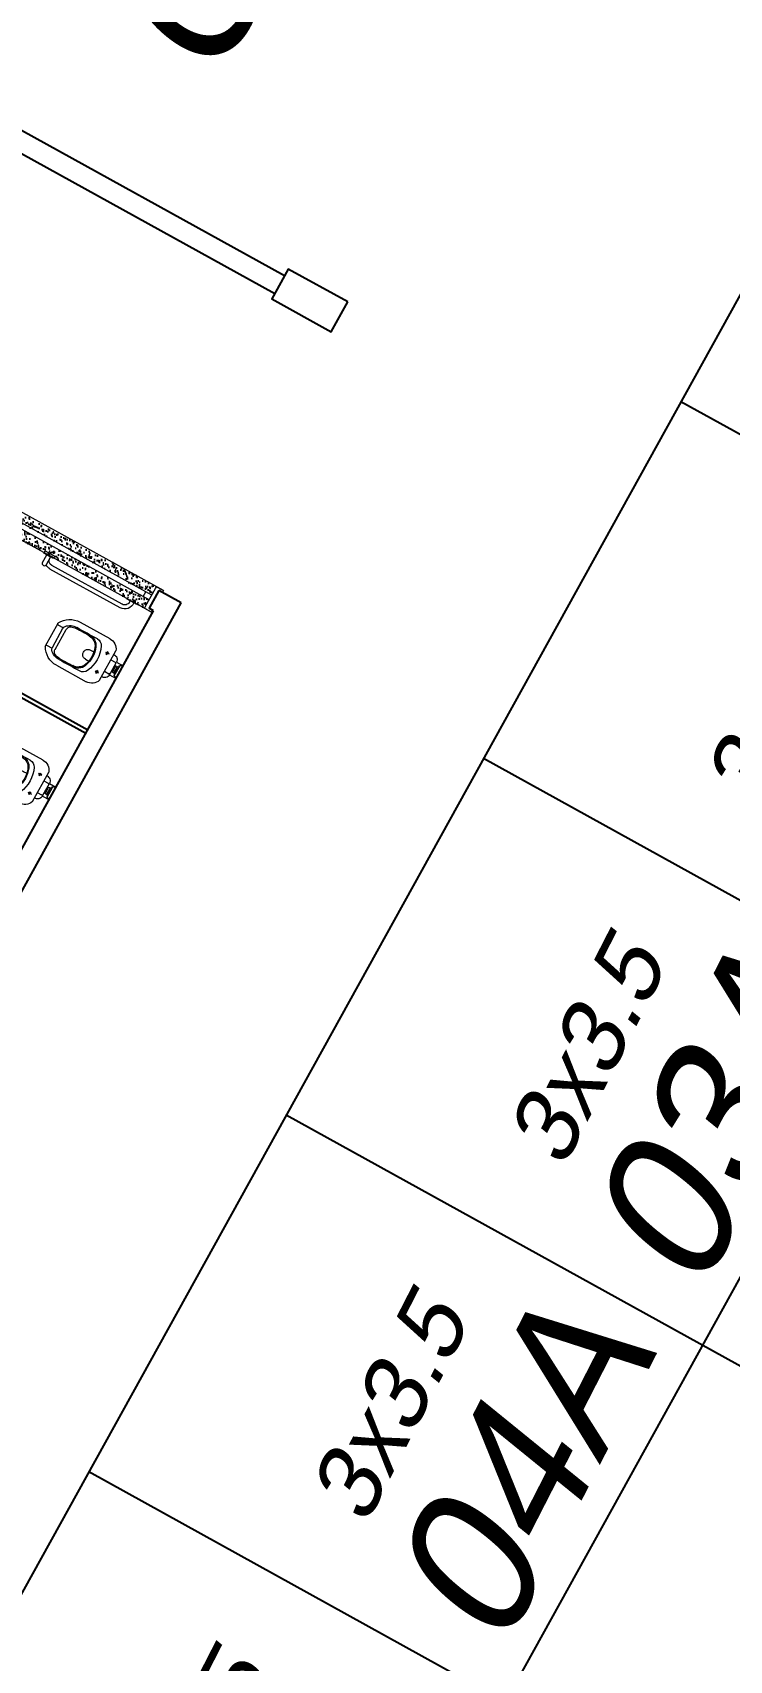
# Model space of a CAD drawing. Header units: metres. Extents: x 2113 to 5678, y -2764 to 956.
# Drawn here: x 3197.68 to 3202.81, y -1657.73 to -1645.75 of the extents above; entities that cross this region are included whole.
import ezdxf

# ---------------------------------------------------------------- set-up
doc = ezdxf.new("R2010")
doc.units = ezdxf.units.M
doc.header["$MEASUREMENT"] = 0
doc.linetypes.add('CONTINU', pattern=[0])
doc.linetypes.add('CONTINUO', pattern=[0])
for name, color, linetype in [('_SETOR A', 1, 'Continuous'), ('_SETOR F', 30, 'Continuous'), ('PAREDE', 7, 'Continuous'), ('pilar', 6, 'CONTINUO'), ('Pilares-Vigas', 5, 'Continuous'), ('TXT_QUADRAFISCAL_5000', 7, 'Continuous'), ('XX-HTC', 8, 'Continuous')]:
    doc.layers.add(name, color=color, linetype=linetype)
for name, color, linetype, lineweight in [('A - Mobiliário Fixo', 252, 'Continuous', 5), ('A-dimensão', 8, 'Continuous', 5), ('AR-EQP-FIX', 1, 'Continuous', 9), ('Esquadrias', 50, 'Continuous', 9)]:
    doc.layers.add(name, color=color, linetype=linetype, lineweight=lineweight)
doc.styles.add('util2000', font='arial.ttf', dxfattribs={"oblique": 12.000028})

# ---------------------------------------------------------------- blocks, each defined once
blk = doc.blocks.new('hidra')
at = {"layer": 'AR-EQP-FIX', "ltscale": 0.02}
for p, q in [((2491.051, 1715.324), (2491.068, 1715.322)), ((2491.051, 1715.228), (2491.051, 1715.324)), ((2491.071, 1715.232), (2491.071, 1715.32)), ((2491.071, 1715.319), (2491.073, 1715.317)), ((2491.051, 1715.228), (2491.068, 1715.229)), ((2491.071, 1715.233), (2491.073, 1715.234)), ((2491.071, 1715.233), (2491.073, 1715.234)), ((2491.074, 1715.241), (2491.074, 1715.239)), ((2491.085, 1715.303), (2491.085, 1715.248)), ((2491.097, 1715.28), (2491.097, 1715.301)), ((2491.097, 1715.28), (2491.097, 1715.25)), ((2491.099, 1715.253), (2491.099, 1715.299))]:
    blk.add_line(p, q, dxfattribs=at)
for points in [[(2491.051, 1715.271), (2491.051, 1715.324)], [(2491.075, 1715.305), (2491.097, 1715.301)], [(2491.051, 1715.228), (2491.051, 1715.271)], [(2491.075, 1715.246), (2491.097, 1715.25)]]:
    blk.add_lwpolyline(points, dxfattribs=at)
for points in [[(2491.097, 1715.301, -0.384514), (2491.099, 1715.299)], [(2491.097, 1715.25, 0.384514), (2491.099, 1715.253)]]:
    blk.add_lwpolyline(points, format="xyb", dxfattribs=at)
for centre, radius, start, end in [((2491.068, 1715.319), 0.00299, 9.2142, 84.5), ((2490.678, 1715.256), 0.4, 2.8567, 8.8369), ((2491.068, 1715.232), 0.00299, 275.5, 350.7858), ((2490.678, 1715.296), 0.4, 351.1631, 357.1433)]:
    blk.add_arc(centre, radius, start, end, dxfattribs=at)
blk = doc.blocks.new('vaso')
at = {"layer": 'AR-EQP-FIX'}
for p, q in [((-0.053, 0.21), (-0.053, 0.265)), ((0.053, 0.21), (0.053, 0.265)), ((-0.124, 0.165), (0.124, 0.165)), ((-0.079, 0.103), (-0.079, 0.133)), ((-0.053, 0.21), (-0.04, 0.21)), ((-0.049, 0.165), (-0.049, 0.201)), ((-0.04, 0.21), (0.053, 0.21)), ((0.049, 0.165), (0.049, 0.201)), ((0.079, 0.103), (0.079, 0.133)), ((-0.181, -0.166), (-0.181, 0.085)), ((-0.092, 0.118), (-0.065, 0.118)), ((-0.038, 0), (-0.038, 0.028)), ((0.038, -0.001), (0.038, 0.028)), ((0.065, 0.118), (0.092, 0.118)), ((0.181, -0.166), (0.181, 0.084)), ((-0.084, -0.231), (0.084, -0.231)), ((-0.095, -0.305), (0.097, -0.305)), ((-0.085, -0.295), (-0.085, -0.259)), ((-0.081, -0.255), (0.081, -0.255)), ((0.085, -0.295), (0.085, -0.259))]:
    blk.add_line(p, q, dxfattribs=at)
for centre, radius, start, end in [((-0.095, 0.085), 0.0858, 109.995, 180.0001), ((-0.053, 0.17), 0.0402, 90, 186.9345), ((-0.079, 0.118), 0.0076, 90, 270), ((-0.079, 0.118), 0.0076, 270, 90), ((-0.04, 0.201), 0.00894, 90, 179.9998), ((0.04, 0.201), 0.00894, 0.0002, 90), ((0.053, 0.17), 0.0402, 353.0655, 90), ((0.079, 0.118), 0.0076, 90, 270), ((0.079, 0.118), 0.0076, 270, 90), ((0.095, 0.085), 0.0858, 359.9489, 70.0048), ((-0.081, 0.005), 0.0536, 114.9604, 180.906), ((-5.545, -0.081), 5.411, 359.0719, 0.9061), ((-0.045, -0.06), 0.0894, 112.2632, 180.2611), ((-0.042, -0.059), 0.0831, 110.8099, 180.2335), ((0, -0.169), 0.246, 65.0398, 114.9603), ((0, -0.169), 0.207, 67.7368, 112.2632), ((0, -0.169), 0.201, 69.1401, 110.8704), ((0, 0), 0.0384, 180, 0), ((0.042, -0.059), 0.0831, 359.7664, 69.2154), ((0.045, -0.06), 0.0894, 359.7772, 67.7369), ((0.081, 0.005), 0.0536, 359.0955, 65.0414), ((5.545, -0.081), 5.411, 179.0937, 180.9279), ((-5.545, -0.081), 5.419, 359.072, 0.2339), ((5.545, -0.081), 5.419, 179.7659, 180.9278), ((-0.025, -0.166), 0.156, 180, 241.2627), ((-0.032, -0.171), 0.103, 179.0541, 228.6116), ((-0.032, -0.171), 0.0938, 179.0719, 203.7273), ((-0.084, -0.194), 0.0373, 203.6695, 270.1398), ((0.084, -0.193), 0.0374, 269.9013, 336.3985), ((0.025, -0.167), 0.156, 297.7697, 0.0098), ((0.032, -0.171), 0.103, 311.3707, 0.9282), ((0.032, -0.171), 0.0936, 336.2978, 0.9532), ((-0.081, -0.227), 0.0279, 228.4991, 270), ((-0.095, -0.295), 0.01, 241.1501, 0.1116), ((-0.09, -0.259), 0.00536, 0.0029, 74.7666), ((0.081, -0.227), 0.0279, 270, 311.3708), ((0.09, -0.259), 0.00536, 105.1484, 179.9966), ((0.095, -0.295), 0.01, 180.0009, 270.2078)]:
    blk.add_arc(centre, radius, start, end, dxfattribs=at)
at = {"layer": 'AR-EQP-FIX', "rotation": 270}
blk.add_blockref('hidra', (-1715.276, 2491.316), dxfattribs=at)
blk = doc.blocks.new('janelapanheromasculino')
at = {"layer": 'XX-HTC', "ltscale": 5}
h = blk.add_hatch(dxfattribs=at)
h.set_pattern_fill('AR-SAND', color=256, scale=0.001, style=0)
h.set_pattern_definition([(37.5, (-95.769548, -59.09903), (-0.0016000313, 0.04894132373), [0, -0.038608, 0, -0.04318, 0, -0.041275]), (7.5, (-95.76955, -59.09903), (0.0449523283, 0.07168251), [0, -0.020828, 0, -0.034798, 0, -0.013335]), (327.5, (-95.80079, -59.09903), (0.079099237, 0.0001437185), [0, -0.0127, 0, -0.04572, 0, -0.05969]), (317.5, (-95.80079, -59.09903), (0.0763556452, 0.0222929323), [0, -0.00635, 0, -0.029972, 0, -0.03429])])
h.paths.add_polyline_path([(1995.393, 1411.409), (1995.393, 1411.394), (1995.393, 1411.339), (1993.843, 1411.339), (1993.843, 1411.394), (1993.843, 1411.409)])
h.paths.add_polyline_path([(1995.393, 1411.299), (1995.393, 1411.244), (1995.393, 1411.229), (1993.843, 1411.229), (1993.843, 1411.244), (1993.843, 1411.299)])
at = {"layer": 'AR-EQP-FIX', "linetype": 'Continuous'}
for p, q in [((1993.783, 1411.409), (1995.393, 1411.409)), ((1993.783, 1411.229), (1995.393, 1411.229))]:
    blk.add_line(p, q, dxfattribs=at)
at = {"layer": 'Esquadrias', "linetype": 'CONTINU'}
for p, q in [((1993.843, 1411.409), (1993.783, 1411.409)), ((1993.783, 1411.409), (1993.783, 1411.394)), ((1993.843, 1411.394), (1993.843, 1411.409)), ((1993.843, 1411.394), (1993.843, 1411.244)), ((1995.393, 1411.394), (1995.393, 1411.409)), ((1995.393, 1411.409), (1995.453, 1411.409)), ((1995.393, 1411.394), (1995.393, 1411.244)), ((1995.453, 1411.409), (1995.453, 1411.394)), ((1993.783, 1411.229), (1993.783, 1411.244)), ((1993.843, 1411.339), (1995.393, 1411.339)), ((1993.843, 1411.299), (1995.393, 1411.299)), ((1993.843, 1411.244), (1993.843, 1411.229)), ((1993.893, 1411.339), (1993.893, 1411.299)), ((1995.343, 1411.339), (1995.343, 1411.299)), ((1995.453, 1411.229), (1995.453, 1411.244)), ((1993.843, 1411.229), (1993.783, 1411.229)), ((1995.393, 1411.229), (1995.453, 1411.229))]:
    blk.add_line(p, q, dxfattribs=at)
at = {"layer": 'PAREDE', "ltscale": 5}
for p, q in [((1993.813, 1411.244), (1993.813, 1411.394)), ((1995.423, 1411.244), (1995.423, 1411.394)), ((1995.423, 1411.244), (1995.423, 1411.394))]:
    blk.add_line(p, q, dxfattribs=at)
blk = doc.blocks.new('GINASIO')
at = {"layer": 'A - Mobiliário Fixo', "extrusion": (0, 0, -1)}
for p, q in [((3754.903, -1186.72), (3754.903, -1186.7)), ((3754.903, -1186.7), (3754.983, -1186.7)), ((3754.983, -1186.7), (3754.983, -1186.72)), ((3754.998, -1186.62), (3755.588, -1186.62)), ((3754.998, -1186.65), (3755.588, -1186.65)), ((3755.603, -1186.7), (3755.683, -1186.7)), ((3755.603, -1186.72), (3755.603, -1186.7)), ((3755.628, -1186.7), (3755.628, -1186.699)), ((3755.683, -1186.7), (3755.683, -1186.72))]:
    blk.add_line(p, q, dxfattribs=at)
at = {"layer": 'A - Mobiliário Fixo'}
blk.add_line((3754.958, -1186.69), (3754.958, -1186.7), dxfattribs=at)
at = {"layer": 'A - Mobiliário Fixo', "extrusion": (0, 0, -1)}
for centre, radius, start, end in [((-3754.998, -1186.691), 0.071, 352.6996, 89.6722), ((-3754.998, -1186.69), 0.04, 0, 90), ((-3755.588, -1186.691), 0.071, 90.3278, 123.487), ((-3755.588, -1186.69), 0.04, 90, 180)]:
    blk.add_arc(centre, radius, start, end, dxfattribs=at)
at = {"layer": 'A - Mobiliário Fixo'}
blk.add_arc((3755.643, -1186.636), 0.0164, 0, 180, dxfattribs=at)
for points in [[(3755.603, -1186.707), (3755.603, -1186.707), (3755.602, -1186.707), (3755.602, -1186.707)], [(3755.604, -1186.706), (3755.604, -1186.706), (3755.603, -1186.707), (3755.603, -1186.707)], [(3755.642, -1186.706), (3755.642, -1186.706), (3755.604, -1186.706), (3755.604, -1186.706)], [(3755.623, -1186.7), (3755.623, -1186.7), (3755.624, -1186.699), (3755.624, -1186.699)], [(3755.623, -1186.701), (3755.623, -1186.701), (3755.623, -1186.7), (3755.623, -1186.7)], [(3755.623, -1186.701), (3755.623, -1186.701), (3755.662, -1186.701), (3755.662, -1186.701)], [(3755.623, -1186.701), (3755.623, -1186.701), (3755.623, -1186.706), (3755.623, -1186.706)], [(3755.624, -1186.699), (3755.624, -1186.699), (3755.625, -1186.699), (3755.625, -1186.699)], [(3755.625, -1186.699), (3755.625, -1186.699), (3755.66, -1186.699), (3755.66, -1186.699)], [(3755.626, -1186.636), (3755.626, -1186.636), (3755.626, -1186.699), (3755.626, -1186.699)], [(3755.642, -1186.706), (3755.642, -1186.706), (3755.642, -1186.72), (3755.642, -1186.72)], [(3755.681, -1186.706), (3755.681, -1186.706), (3755.644, -1186.706), (3755.644, -1186.706)], [(3755.644, -1186.706), (3755.644, -1186.706), (3755.644, -1186.72), (3755.644, -1186.72)], [(3755.659, -1186.636), (3755.659, -1186.636), (3755.659, -1186.699), (3755.659, -1186.699)], [(3755.66, -1186.699), (3755.66, -1186.699), (3755.661, -1186.699), (3755.661, -1186.699)], [(3755.661, -1186.699), (3755.661, -1186.699), (3755.662, -1186.7), (3755.662, -1186.7)], [(3755.662, -1186.7), (3755.662, -1186.7), (3755.662, -1186.701), (3755.662, -1186.701)], [(3755.662, -1186.701), (3755.662, -1186.701), (3755.662, -1186.706), (3755.662, -1186.706)], [(3755.682, -1186.707), (3755.682, -1186.707), (3755.681, -1186.706), (3755.681, -1186.706)], [(3755.683, -1186.707), (3755.683, -1186.707), (3755.682, -1186.707), (3755.682, -1186.707)], [(3755.602, -1186.707), (3755.602, -1186.707), (3755.602, -1186.708), (3755.602, -1186.708)], [(3755.602, -1186.708), (3755.602, -1186.708), (3755.602, -1186.72), (3755.602, -1186.72)], [(3755.683, -1186.72), (3755.683, -1186.72), (3755.602, -1186.72), (3755.602, -1186.72)], [(3755.644, -1186.717), (3755.644, -1186.717), (3755.642, -1186.717), (3755.642, -1186.717)], [(3755.683, -1186.708), (3755.683, -1186.708), (3755.683, -1186.707), (3755.683, -1186.707)], [(3755.683, -1186.708), (3755.683, -1186.708), (3755.683, -1186.72), (3755.683, -1186.72)]]:
    blk.add_open_spline(points, degree=3, dxfattribs=at)
at = {"layer": 'PAREDE', "ltscale": 5}
for p, q in [((3754.622, -1183.72), (3754.622, -1186.87)), ((3754.772, -1183.72), (3754.772, -1186.72)), ((3754.772, -1186.72), (3754.81, -1186.72)), ((3754.622, -1186.87), (3754.81, -1186.87)), ((3758.942, -1189.195), (3755.122, -1189.195)), ((3760.992, -1189.345), (3755.122, -1189.345))]:
    blk.add_line(p, q, dxfattribs=at)
at = {"layer": 'Pilares-Vigas', "ltscale": 5}
for p, q in [((3756.022, -1185.69), (3754.772, -1185.69)), ((3756.022, -1185.72), (3754.772, -1185.72))]:
    blk.add_line(p, q, dxfattribs=at)
at = {"layer": 'Pilares-Vigas'}
blk.add_lwpolyline([(3754.622, -1189.4), (3755.122, -1189.4), (3755.122, -1189.15), (3754.622, -1189.15)], close=True, dxfattribs=at)
at = {"layer": 'A-dimensão', "xscale": -1, "rotation": 90}
for p in [(3755.038, -1185.184), (3755.038, -1186.204)]:
    blk.add_blockref('vaso', p, dxfattribs=at)
at = {"layer": 'pilar'}
blk.add_blockref('janelapanheromasculino', (1760.997, -2598.114), dxfattribs=at)

msp = doc.modelspace()

# ---------------------------------------------------------------- linework, layer by layer
at = {"layer": '_SETOR A'}
for p, q in [((3203.905, -1645.842), (3195.193, -1661.593)), ((3206.967, -1647.536), (3198.256, -1663.287)), ((3202.453, -1648.467), (3208.578, -1651.855)), ((3201.001, -1651.092), (3207.127, -1654.48)), ((3199.549, -1653.718), (3205.675, -1657.105)), ((3198.097, -1656.343), (3204.223, -1659.731))]:
    msp.add_line(p, q, dxfattribs=at)
at = {"layer": 'TXT_QUADRAFISCAL_5000', "lineweight": 100}
msp.add_circle((3163.675, -1737.551), 237.953, dxfattribs=at)
msp.add_circle((3163.675, -1737.551), 237.953, dxfattribs=at)

# ---------------------------------------------------------------- block references
at = {"layer": '_SETOR A', "rotation": 151.0553157846748}
msp.add_blockref('GINASIO', (5909.996, -4505.669), dxfattribs=at)

# ---------------------------------------------------------------- texts
at = {"layer": '_SETOR A', "char_height": 0.5, "attachment_point": 7, "rotation": 62.9023, "style": 'util2000'}
for insert in [(3203.042, -1651.502), (3201.59, -1654.127), (3200.138, -1656.753), (3198.686, -1659.378)]:
    msp.add_mtext('{\\f@Arial Unicode MS|b0|i0|c0|p34;3x3.5}', dxfattribs=dict(at, insert=insert))
at = {"layer": '_SETOR A', "char_height": 0.7, "width": 1.45529, "attachment_point": 7, "rotation": 62.9023, "style": 'util2000'}
for s, insert in [('{\\f@Arial Unicode MS|b0|i0|c0|p34;\\P\\H1.4286x;03A}', (3202.612, -1655.061)), ('{\\f@Arial Unicode MS|b0|i0|c0|p34;\\P\\H1.4286x;04A}', (3201.16, -1657.686))]:
    msp.add_mtext(s, dxfattribs=dict(at, insert=insert))
at = {"layer": '_SETOR F', "insert": (3199.305, -1646.307), "char_height": 0.7, "width": 1.45529, "attachment_point": 7, "rotation": 62.9023, "style": 'util2000'}
msp.add_mtext('{\\f@Arial Unicode MS|b0|i0|c0|p34;\\P\\H1.4286x;Copa}', dxfattribs=at)

doc.saveas('drawing.dxf')
